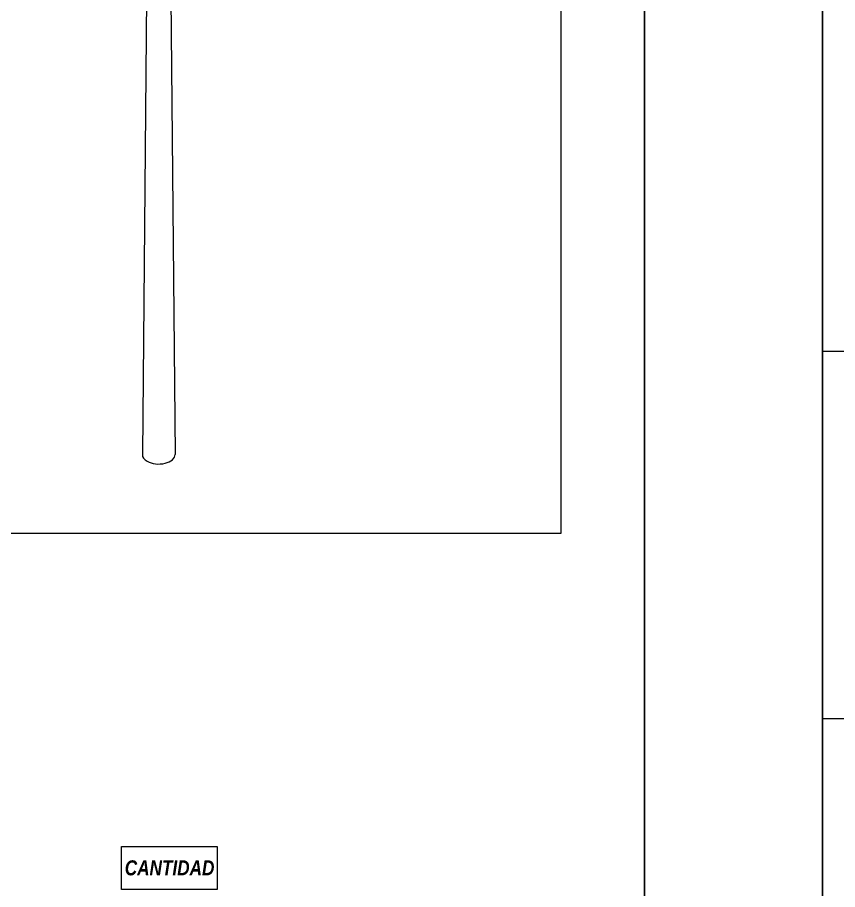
# Model space of a CAD drawing. Header units: millimetres. Extents: x 1804 to 3757, y 2643 to 7323.
# Drawn here: x 2157.9 to 2236.7, y 3069 to 3152.7 of the extents above; entities that cross this region are included whole.
import ezdxf

# ---------------------------------------------------------------- set-up
doc = ezdxf.new("R2010")
doc.units = ezdxf.units.MM
doc.layers.add('_Cajetin Linea 2', color=2, linetype='Continuous')
doc.layers.add('_Cajetin Linea 3', color=5, linetype='Continuous', lineweight=30)
doc.layers.add('POSTE', color=7, linetype='Continuous', lineweight=13)
doc.styles.add('Legend', font='ARIALN.TTF')

# ---------------------------------------------------------------- blocks, each defined once
blk = doc.blocks.new('CAJETIN ARMADO')
at = {"layer": '_Cajetin Linea 2', "color": 3}
for points in [[(1389.954, 5670.963), (1376.454, 5670.963)], [(1389.954, 5635.678), (1376.454, 5635.678)]]:
    blk.add_lwpolyline(points, dxfattribs=at)
at = {"layer": '_Cajetin Linea 3', "ltscale": 0.1}
blk.add_lwpolyline([(1569.362, 5499.82), (1376.454, 5499.82), (1376.454, 5776.82), (1569.362, 5776.82)], close=True, dxfattribs=at)

msp = doc.modelspace()

# ---------------------------------------------------------------- linework, layer by layer
at = {"linetype": 'Continuous', "lineweight": 0, "extrusion": (-1.11022e-16, 0.816497, 0.57735)}
for p, q in [((2170.515, 3176.222), (2169.914, 3110.745)), ((2172.453, 3176.334), (2173.056, 3110.745))]:
    msp.add_line(p, q, dxfattribs=at)
msp.add_lwpolyline([(2210.125, 3103.148), (2151.211, 3103.148), (2151.211, 3216.498), (2210.125, 3216.498)], close=True)
at = {"linetype": 'Continuous', "lineweight": 0}
msp.add_lwpolyline([(2167.908, 3073.081), (2177.117, 3073.081), (2177.117, 3068.958), (2167.908, 3068.958)], close=True, dxfattribs=at)
for start_param, end_param in [(6.277882, 7.068583), (0.785398, 3.146896)]:
    msp.add_ellipse((2171.485, 3110.741), major_axis=(-1.571, 0), ratio=0.57735, start_param=start_param, end_param=end_param, dxfattribs=at)

# ---------------------------------------------------------------- block references
at = {"layer": 'POSTE', "lineweight": 25}
msp.add_blockref('CAJETIN ARMADO', (648.798, -2550.311), dxfattribs=at)
at = {"layer": 'POSTE', "lineweight": 15}
msp.add_blockref('CAJETIN ARMADO', (858.798, -2550.311), dxfattribs=at)

# ---------------------------------------------------------------- texts
at = {"color": 5, "linetype": 'Continuous', "lineweight": 0, "insert": (2172.529, 3071.034), "char_height": 1.44067, "width": 10.07095, "attachment_point": 5, "style": 'Legend'}
msp.add_mtext('{\\fArial Narrow|b1|i1|c0|p34;CANTIDAD}', dxfattribs=at)

doc.saveas('drawing.dxf')
